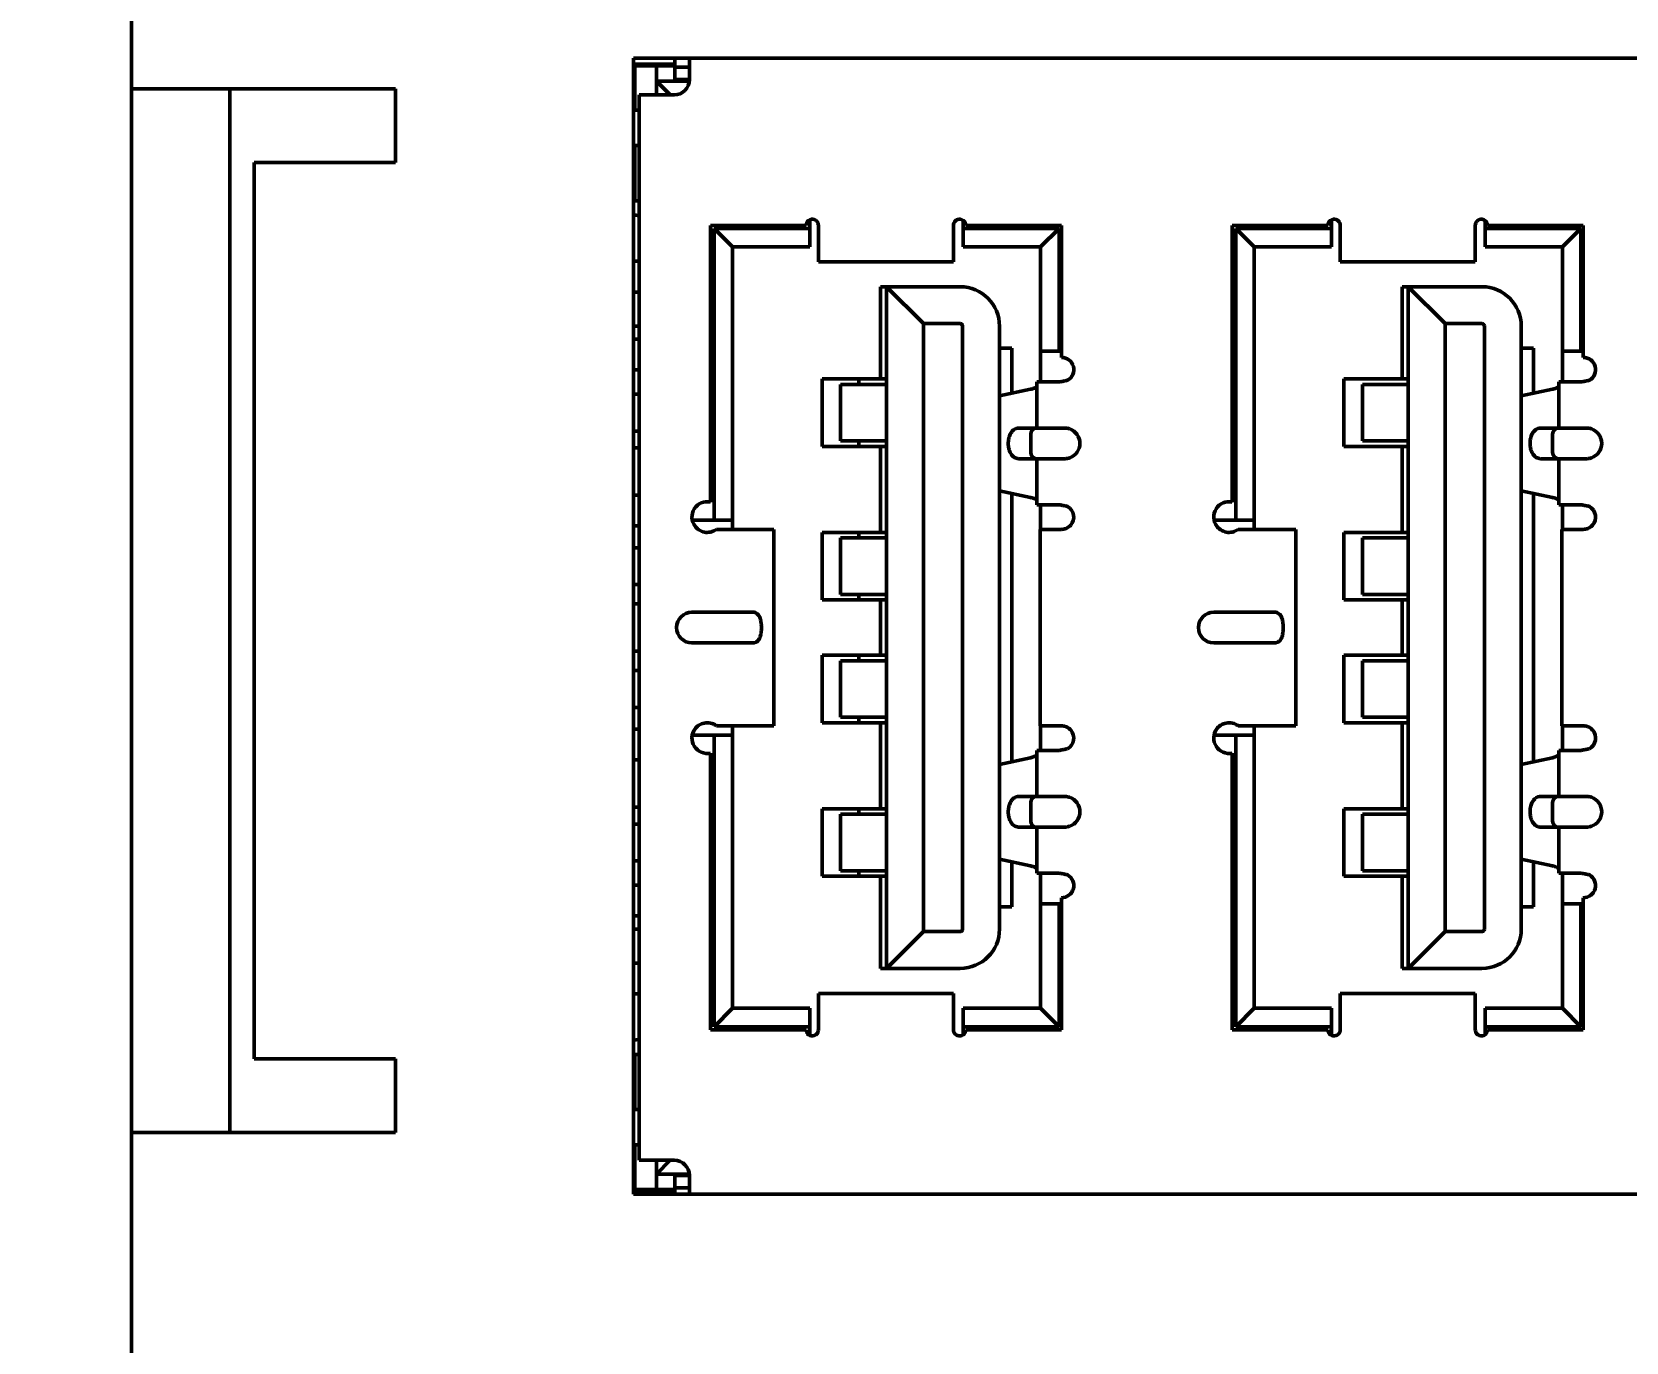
# Model space of a CAD drawing. Header units: millimetres. Extents: x 935 to 2603, y -159 to 580.
# Drawn here: x 1188.41 to 1214.38, y 195.74 to 217.08 of the extents above; entities that cross this region are included whole.
import ezdxf

# ---------------------------------------------------------------- set-up
doc = ezdxf.new("R2010")
doc.units = ezdxf.units.MM
doc.header["$LTSCALE"] = 2
doc.layers.add('외형선(ISO)', color=7, linetype='Continuous', lineweight=50)
doc.layers.add('치수(ISO)', color=7, linetype='Continuous', lineweight=25)
doc.styles.add('주 문자 (ISO)', font='')
doc.styles.get('주 문자 (ISO)').set_extended_font_data('Tahoma')
doc.dimstyles.new('기본값 (ISO)', dxfattribs={"dimscale": 2, "dimtxt": 3.5, "dimasz": 2.5, "dimexe": 3.175, "dimexo": 0, "dimgap": 0.762, "dimtad": 1, "dimrnd": 1e-08, "dimzin": 0, "dimtxsty": '주 문자 (ISO)', "dimcen": 0.09, "dimdle": 10, "dimclrd": 256, "dimclre": 256, "dimclrt": 256, "dimazin": 0, "dimtfac": 1.001486, "dimtmove": 0, "dimatfit": 3, "dimfxl": 1, "dimtolj": 1, "dimtzin": 0, "dimlwd": -1, "dimlwe": -1, "dimarcsym": 0})

# ---------------------------------------------------------------- blocks, each defined once
blk = doc.blocks.new('*D11')
at = {"layer": 'Defpoints', "color": 0}
for p in [(1213.636, 434.05), (1175.131, 149.25), (1213.636, 149.25)]:
    blk.add_point(p, dxfattribs=at)
at = {"layer": '치수(ISO)'}
for p, q in [((1213.636, 434.05), (1168.781, 434.05)), ((1175.131, 429.05), (1175.131, 154.25)), ((1213.636, 149.25), (1168.781, 149.25))]:
    blk.add_line(p, q, dxfattribs=at)
for points in [[(1175.964, 429.05), (1174.297, 429.05), (1175.131, 434.05)], [(1174.297, 154.25), (1175.964, 154.25), (1175.131, 149.25)]]:
    blk.add_solid(points, dxfattribs=at)
at = {"layer": '치수(ISO)', "insert": (1164.707, 277.504), "char_height": 7, "attachment_point": 1, "rotation": 90, "style": '주 문자 (ISO)'}
blk.add_mtext('\\A1;284,80', dxfattribs=at)
blk = doc.blocks.new('*D13')
at = {"layer": 'Defpoints', "color": 0}
for p in [(1191.036, 419.15), (1153.686, 164.15), (1191.036, 164.15)]:
    blk.add_point(p, dxfattribs=at)
at = {"layer": '치수(ISO)'}
for p, q in [((1191.036, 419.15), (1147.336, 419.15)), ((1153.686, 414.15), (1153.686, 169.15)), ((1191.036, 164.15), (1147.336, 164.15))]:
    blk.add_line(p, q, dxfattribs=at)
for points in [[(1154.519, 414.15), (1152.853, 414.15), (1153.686, 419.15)], [(1152.853, 169.15), (1154.519, 169.15), (1153.686, 164.15)]]:
    blk.add_solid(points, dxfattribs=at)
at = {"layer": '치수(ISO)', "insert": (1143.277, 277.504), "char_height": 7, "attachment_point": 1, "rotation": 90, "style": '주 문자 (ISO)'}
blk.add_mtext('\\A1;255,00', dxfattribs=at)
blk = doc.blocks.new('*D14')
at = {"layer": 'Defpoints', "color": 0}
for p in [(1195.036, 442.55), (1132.336, 140.75), (1195.036, 140.75)]:
    blk.add_point(p, dxfattribs=at)
at = {"layer": '치수(ISO)'}
for p, q in [((1195.036, 442.55), (1125.986, 442.55)), ((1132.336, 437.55), (1132.336, 145.75)), ((1195.036, 140.75), (1125.986, 140.75))]:
    blk.add_line(p, q, dxfattribs=at)
for points in [[(1133.169, 437.55), (1131.503, 437.55), (1132.336, 442.55)], [(1131.503, 145.75), (1133.169, 145.75), (1132.336, 140.75)]]:
    blk.add_solid(points, dxfattribs=at)
at = {"layer": '치수(ISO)', "insert": (1121.913, 277.476), "char_height": 7, "attachment_point": 1, "rotation": 90, "style": '주 문자 (ISO)'}
blk.add_mtext('\\A1;301,80', dxfattribs=at)

msp = doc.modelspace()

# ---------------------------------------------------------------- linework, layer by layer
at = {"layer": '외형선(ISO)'}
for p, q in [((1190.036, 216.15), (1190.036, 243.15)), ((1198.212, 198.15), (1198.212, 216.65)), ((1198.212, 216.65), (1228.212, 216.65)), ((1198.886, 216.644), (1198.886, 216.65)), ((1198.886, 216.644), (1198.886, 216.576)), ((1199.126, 216.325), (1199.126, 216.65)), ((1198.486, 216.55), (1198.212, 216.55)), ((1198.236, 216.525), (1198.236, 215.8)), ((1198.236, 216.525), (1198.586, 216.525)), ((1198.486, 216.55), (1198.886, 216.55)), ((1198.586, 216.525), (1198.586, 216.275)), ((1198.886, 216.525), (1198.586, 216.525)), ((1198.886, 216.576), (1198.886, 216.5)), ((1198.886, 216.5), (1199.126, 216.5)), ((1198.886, 216.3), (1198.886, 216.5)), ((1190.036, 216.15), (1190.036, 199.15)), ((1190.036, 216.15), (1194.336, 216.15)), ((1191.636, 199.15), (1191.636, 216.15)), ((1194.336, 216.15), (1194.336, 214.95)), ((1198.586, 216.05), (1198.586, 216.275)), ((1198.586, 216.275), (1199.125, 216.275)), ((1198.811, 216.05), (1198.586, 216.275)), ((1199.126, 216.3), (1198.886, 216.3)), ((1199.126, 216.325), (1199.126, 216.3)), ((1198.306, 216.05), (1198.806, 216.05)), ((1198.306, 216.05), (1198.306, 198.7)), ((1198.806, 216.05), (1198.876, 216.05)), ((1198.306, 215.8), (1198.236, 215.8)), ((1198.236, 215.225), (1198.306, 215.225)), ((1198.236, 215.225), (1198.236, 214.325)), ((1192.036, 200.35), (1192.036, 214.95)), ((1193.736, 214.95), (1192.036, 214.95)), ((1194.336, 214.95), (1193.736, 214.95)), ((1198.236, 214.825), (1198.212, 214.825)), ((1198.236, 214.46), (1198.212, 214.471)), ((1198.236, 214.325), (1198.306, 214.325)), ((1201.086, 213.875), (1201.086, 214.017)), ((1203.586, 214.005), (1203.586, 213.875)), ((1209.586, 213.875), (1209.586, 214.017)), ((1212.086, 214.005), (1212.086, 213.875)), ((1199.466, 209.42), (1199.466, 213.925)), ((1199.466, 213.925), (1201.026, 213.925)), ((1199.526, 209.125), (1199.526, 213.875)), ((1199.526, 213.875), (1201.086, 213.875)), ((1199.826, 213.575), (1199.526, 213.875)), ((1201.086, 213.575), (1201.086, 213.875)), ((1201.226, 213.53), (1201.226, 213.925)), ((1203.426, 213.925), (1203.426, 213.53)), ((1203.586, 213.875), (1203.586, 213.575)), ((1203.586, 213.875), (1205.146, 213.875)), ((1203.626, 213.925), (1205.186, 213.925)), ((1204.846, 213.575), (1205.146, 213.875)), ((1205.146, 213.875), (1205.146, 211.875)), ((1205.186, 213.925), (1205.186, 211.775)), ((1207.966, 209.42), (1207.966, 213.925)), ((1207.966, 213.925), (1209.526, 213.925)), ((1208.026, 209.125), (1208.026, 213.875)), ((1208.026, 213.875), (1209.586, 213.875)), ((1208.326, 213.575), (1208.026, 213.875)), ((1209.586, 213.575), (1209.586, 213.875)), ((1209.726, 213.53), (1209.726, 213.925)), ((1211.926, 213.925), (1211.926, 213.53)), ((1212.086, 213.875), (1213.646, 213.875)), ((1212.086, 213.875), (1212.086, 213.575)), ((1212.126, 213.925), (1213.686, 213.925)), ((1213.646, 213.875), (1213.346, 213.575)), ((1213.646, 213.875), (1213.646, 211.875)), ((1213.686, 213.925), (1213.686, 211.775)), ((1199.826, 209.125), (1199.826, 213.575)), ((1199.826, 213.575), (1201.086, 213.575)), ((1201.226, 213.53), (1201.226, 213.344)), ((1203.426, 213.344), (1203.426, 213.53)), ((1204.846, 213.575), (1203.586, 213.575)), ((1204.846, 213.575), (1204.846, 211.875)), ((1208.326, 213.575), (1208.326, 209.125)), ((1209.586, 213.575), (1208.326, 213.575)), ((1209.726, 213.53), (1209.726, 213.344)), ((1211.926, 213.344), (1211.926, 213.53)), ((1213.346, 213.575), (1212.086, 213.575)), ((1213.346, 211.875), (1213.346, 213.575)), ((1198.306, 213.34), (1198.212, 213.34)), ((1201.226, 213.334), (1201.226, 213.344)), ((1201.226, 213.334), (1203.426, 213.334)), ((1203.426, 213.344), (1203.426, 213.334)), ((1209.726, 213.334), (1209.726, 213.344)), ((1209.726, 213.334), (1211.926, 213.334)), ((1211.926, 213.344), (1211.926, 213.334)), ((1198.306, 212.84), (1198.212, 212.84)), ((1202.236, 211.425), (1202.236, 212.925)), ((1202.336, 212.925), (1202.236, 212.925)), ((1202.336, 201.825), (1202.336, 212.925)), ((1202.336, 212.925), (1203.536, 212.925)), ((1202.336, 212.925), (1202.936, 212.325)), ((1210.736, 211.425), (1210.736, 212.925)), ((1210.836, 212.925), (1210.736, 212.925)), ((1210.836, 201.825), (1210.836, 212.925)), ((1212.036, 212.925), (1210.836, 212.925)), ((1210.836, 212.925), (1211.436, 212.325)), ((1198.306, 212.285), (1198.212, 212.285)), ((1202.936, 212.325), (1202.936, 202.425)), ((1203.536, 212.325), (1202.936, 212.325)), ((1203.576, 212.285), (1203.576, 202.465)), ((1204.176, 212.285), (1204.176, 202.465)), ((1211.436, 212.325), (1211.436, 202.425)), ((1212.036, 212.325), (1211.436, 212.325)), ((1212.076, 212.285), (1212.076, 202.465)), ((1212.676, 202.465), (1212.676, 212.285)), ((1198.306, 212.07), (1198.212, 212.07)), ((1204.376, 211.925), (1204.176, 211.925)), ((1204.376, 211.925), (1204.376, 211.19)), ((1212.876, 211.925), (1212.676, 211.925)), ((1212.876, 211.925), (1212.876, 211.19)), ((1204.846, 211.375), (1204.846, 211.875)), ((1204.846, 211.875), (1205.146, 211.875)), ((1205.146, 211.875), (1205.186, 211.875)), ((1213.346, 211.875), (1213.646, 211.875)), ((1213.346, 211.375), (1213.346, 211.875)), ((1213.646, 211.875), (1213.686, 211.875)), ((1198.306, 211.57), (1198.212, 211.57)), ((1201.286, 211.425), (1202.236, 211.425)), ((1201.286, 210.325), (1201.286, 211.425)), ((1201.886, 211.425), (1201.886, 211.335)), ((1202.236, 211.425), (1202.336, 211.425)), ((1209.786, 210.325), (1209.786, 211.425)), ((1209.786, 211.425), (1210.736, 211.425)), ((1210.736, 211.425), (1210.836, 211.425)), ((1198.212, 211.175), (1198.306, 211.175)), ((1201.803, 211.335), (1201.587, 211.335)), ((1201.587, 211.335), (1201.587, 210.415)), ((1201.803, 211.335), (1202.336, 211.335)), ((1204.176, 211.147), (1204.682, 211.256)), ((1204.786, 211.375), (1205.154, 211.375)), ((1204.786, 211.375), (1204.786, 210.625)), ((1210.303, 211.335), (1210.087, 211.335)), ((1210.087, 211.335), (1210.087, 210.415)), ((1210.303, 211.335), (1210.836, 211.335)), ((1212.676, 211.147), (1213.182, 211.256)), ((1213.286, 211.375), (1213.654, 211.375)), ((1213.286, 211.375), (1213.286, 210.625)), ((1204.682, 210.625), (1204.495, 210.625)), ((1204.786, 210.625), (1204.682, 210.625)), ((1205.236, 210.625), (1204.786, 210.625)), ((1213.182, 210.625), (1212.995, 210.625)), ((1213.286, 210.625), (1213.182, 210.625)), ((1213.736, 210.625), (1213.286, 210.625)), ((1198.306, 210.575), (1198.212, 210.575)), ((1201.587, 210.415), (1201.803, 210.415)), ((1201.803, 210.415), (1202.336, 210.415)), ((1201.886, 210.415), (1201.886, 210.325)), ((1204.686, 210.525), (1204.686, 210.225)), ((1210.087, 210.415), (1210.303, 210.415)), ((1210.303, 210.415), (1210.836, 210.415)), ((1213.186, 210.525), (1213.186, 210.225)), ((1198.306, 210.3), (1198.212, 210.3)), ((1202.236, 210.325), (1201.286, 210.325)), ((1202.336, 210.325), (1202.236, 210.325)), ((1202.236, 208.925), (1202.236, 210.325)), ((1204.495, 210.125), (1204.682, 210.125)), ((1204.682, 210.125), (1204.786, 210.125)), ((1204.786, 210.125), (1205.236, 210.125)), ((1204.786, 210.125), (1204.786, 209.375)), ((1210.736, 210.325), (1209.786, 210.325)), ((1210.736, 208.925), (1210.736, 210.325)), ((1210.836, 210.325), (1210.736, 210.325)), ((1212.995, 210.125), (1213.182, 210.125)), ((1213.182, 210.125), (1213.286, 210.125)), ((1213.286, 209.375), (1213.286, 210.125)), ((1213.286, 210.125), (1213.736, 210.125)), ((1204.682, 209.495), (1204.176, 209.604)), ((1213.182, 209.495), (1212.676, 209.604)), ((1198.306, 209.53), (1198.212, 209.53)), ((1204.376, 209.561), (1204.376, 205.19)), ((1205.154, 209.375), (1204.786, 209.375)), ((1204.846, 208.975), (1204.846, 209.375)), ((1212.876, 209.561), (1212.876, 205.19)), ((1213.654, 209.375), (1213.286, 209.375)), ((1213.346, 208.975), (1213.346, 209.375)), ((1199.171, 209.125), (1199.526, 209.125)), ((1199.526, 209.125), (1199.826, 209.125)), ((1199.826, 208.975), (1199.826, 209.125)), ((1207.671, 209.125), (1208.026, 209.125)), ((1208.026, 209.125), (1208.326, 209.125)), ((1208.326, 209.125), (1208.326, 208.975)), ((1198.306, 209.03), (1198.212, 209.03)), ((1199.566, 208.975), (1199.699, 208.975)), ((1200.476, 208.975), (1199.699, 208.975)), ((1200.476, 208.975), (1200.502, 208.975)), ((1200.502, 208.975), (1200.502, 205.775)), ((1201.286, 207.825), (1201.286, 208.925)), ((1201.286, 208.925), (1202.236, 208.925)), ((1201.803, 208.835), (1201.587, 208.835)), ((1201.587, 208.835), (1201.587, 207.915)), ((1201.803, 208.835), (1202.336, 208.835)), ((1201.886, 208.925), (1201.886, 208.835)), ((1202.236, 208.925), (1202.336, 208.925)), ((1204.836, 208.975), (1205.186, 208.975)), ((1204.836, 208.975), (1204.836, 205.775)), ((1208.066, 208.975), (1208.199, 208.975)), ((1208.976, 208.975), (1208.199, 208.975)), ((1208.976, 208.975), (1209.002, 208.975)), ((1209.002, 208.975), (1209.002, 205.775)), ((1209.786, 207.825), (1209.786, 208.925)), ((1209.786, 208.925), (1210.736, 208.925)), ((1210.303, 208.835), (1210.087, 208.835)), ((1210.087, 208.835), (1210.087, 207.915)), ((1210.303, 208.835), (1210.836, 208.835)), ((1210.736, 208.925), (1210.836, 208.925)), ((1213.336, 208.975), (1213.686, 208.975)), ((1213.336, 208.975), (1213.336, 205.775)), ((1198.212, 208.675), (1198.306, 208.675)), ((1198.306, 208.075), (1198.212, 208.075)), ((1202.236, 207.825), (1201.286, 207.825)), ((1201.587, 207.915), (1201.803, 207.915)), ((1201.803, 207.915), (1202.336, 207.915)), ((1201.886, 207.915), (1201.886, 207.825)), ((1202.236, 206.925), (1202.236, 207.825)), ((1202.336, 207.825), (1202.236, 207.825)), ((1210.736, 207.825), (1209.786, 207.825)), ((1210.087, 207.915), (1210.303, 207.915)), ((1210.303, 207.915), (1210.836, 207.915)), ((1210.736, 206.925), (1210.736, 207.825)), ((1210.836, 207.825), (1210.736, 207.825)), ((1198.306, 207.76), (1198.212, 207.76)), ((1199.166, 207.625), (1199.216, 207.625)), ((1199.216, 207.625), (1199.699, 207.625)), ((1200.159, 207.625), (1199.699, 207.625)), ((1207.666, 207.625), (1207.716, 207.625)), ((1207.716, 207.625), (1208.199, 207.625)), ((1208.199, 207.625), (1208.659, 207.625)), ((1198.306, 206.99), (1198.212, 206.99)), ((1199.216, 207.125), (1199.166, 207.125)), ((1199.216, 207.125), (1199.699, 207.125)), ((1199.699, 207.125), (1200.159, 207.125)), ((1207.716, 207.125), (1207.666, 207.125)), ((1207.716, 207.125), (1208.199, 207.125)), ((1208.659, 207.125), (1208.199, 207.125)), ((1201.286, 205.825), (1201.286, 206.925)), ((1201.286, 206.925), (1202.236, 206.925)), ((1201.803, 206.835), (1201.587, 206.835)), ((1201.587, 206.835), (1201.587, 205.915)), ((1201.803, 206.835), (1202.336, 206.835)), ((1201.886, 206.925), (1201.886, 206.835)), ((1202.236, 206.925), (1202.336, 206.925)), ((1209.786, 205.825), (1209.786, 206.925)), ((1209.786, 206.925), (1210.736, 206.925)), ((1210.303, 206.835), (1210.087, 206.835)), ((1210.087, 206.835), (1210.087, 205.915)), ((1210.303, 206.835), (1210.836, 206.835)), ((1210.736, 206.925), (1210.836, 206.925)), ((1198.212, 206.675), (1198.306, 206.675)), ((1198.306, 206.075), (1198.212, 206.075)), ((1198.306, 205.72), (1198.212, 205.72)), ((1199.699, 205.775), (1199.566, 205.775)), ((1199.699, 205.775), (1200.476, 205.775)), ((1199.826, 205.625), (1199.826, 205.775)), ((1200.502, 205.775), (1200.476, 205.775)), ((1202.236, 205.825), (1201.286, 205.825)), ((1201.587, 205.915), (1201.803, 205.915)), ((1201.803, 205.915), (1202.336, 205.915)), ((1201.886, 205.915), (1201.886, 205.825)), ((1202.236, 204.425), (1202.236, 205.825)), ((1202.336, 205.825), (1202.236, 205.825)), ((1205.186, 205.775), (1204.836, 205.775)), ((1204.846, 205.775), (1204.846, 205.375)), ((1208.199, 205.775), (1208.066, 205.775)), ((1208.199, 205.775), (1208.976, 205.775)), ((1208.326, 205.775), (1208.326, 205.625)), ((1209.002, 205.775), (1208.976, 205.775)), ((1210.736, 205.825), (1209.786, 205.825)), ((1210.087, 205.915), (1210.303, 205.915)), ((1210.303, 205.915), (1210.836, 205.915)), ((1210.736, 205.825), (1210.736, 204.425)), ((1210.836, 205.825), (1210.736, 205.825)), ((1213.686, 205.775), (1213.336, 205.775)), ((1213.346, 205.375), (1213.346, 205.775)), ((1199.526, 205.625), (1199.171, 205.625)), ((1199.526, 200.875), (1199.526, 205.625)), ((1199.826, 205.625), (1199.526, 205.625)), ((1199.826, 201.175), (1199.826, 205.625)), ((1208.026, 205.625), (1207.671, 205.625)), ((1208.026, 200.875), (1208.026, 205.625)), ((1208.326, 205.625), (1208.026, 205.625)), ((1208.326, 205.625), (1208.326, 201.175)), ((1198.306, 205.22), (1198.212, 205.22)), ((1199.466, 200.825), (1199.466, 205.33)), ((1204.176, 205.147), (1204.682, 205.256)), ((1204.786, 205.375), (1205.154, 205.375)), ((1204.786, 205.375), (1204.786, 204.625)), ((1207.966, 200.825), (1207.966, 205.33)), ((1212.676, 205.147), (1213.182, 205.256)), ((1213.286, 205.375), (1213.654, 205.375)), ((1213.286, 205.375), (1213.286, 204.625)), ((1198.306, 204.45), (1198.212, 204.45)), ((1201.286, 203.325), (1201.286, 204.425)), ((1201.286, 204.425), (1202.236, 204.425)), ((1201.886, 204.425), (1201.886, 204.335)), ((1202.236, 204.425), (1202.336, 204.425)), ((1204.682, 204.625), (1204.495, 204.625)), ((1204.786, 204.625), (1204.682, 204.625)), ((1204.686, 204.525), (1204.686, 204.225)), ((1205.236, 204.625), (1204.786, 204.625)), ((1209.786, 204.425), (1209.786, 203.325)), ((1210.736, 204.425), (1209.786, 204.425)), ((1210.736, 204.425), (1210.836, 204.425)), ((1212.995, 204.625), (1213.182, 204.625)), ((1213.286, 204.625), (1213.182, 204.625)), ((1213.186, 204.525), (1213.186, 204.225)), ((1213.736, 204.625), (1213.286, 204.625)), ((1198.212, 204.175), (1198.306, 204.175)), ((1201.803, 204.335), (1201.587, 204.335)), ((1201.587, 204.335), (1201.587, 203.415)), ((1201.803, 204.335), (1202.336, 204.335)), ((1210.303, 204.335), (1210.087, 204.335)), ((1210.087, 204.335), (1210.087, 203.415)), ((1210.303, 204.335), (1210.836, 204.335)), ((1204.682, 204.125), (1204.495, 204.125)), ((1204.786, 204.125), (1204.682, 204.125)), ((1204.786, 204.125), (1205.236, 204.125)), ((1204.786, 203.375), (1204.786, 204.125)), ((1213.182, 204.125), (1212.995, 204.125)), ((1213.286, 204.125), (1213.182, 204.125)), ((1213.736, 204.125), (1213.286, 204.125)), ((1213.286, 204.125), (1213.286, 203.375)), ((1198.306, 203.575), (1198.212, 203.575)), ((1201.587, 203.415), (1201.803, 203.415)), ((1201.803, 203.415), (1202.336, 203.415)), ((1201.886, 203.415), (1201.886, 203.325)), ((1204.682, 203.495), (1204.176, 203.604)), ((1204.376, 203.561), (1204.376, 202.825)), ((1205.154, 203.375), (1204.786, 203.375)), ((1204.846, 203.375), (1204.846, 202.875)), ((1210.087, 203.415), (1210.303, 203.415)), ((1210.303, 203.415), (1210.836, 203.415)), ((1213.182, 203.495), (1212.676, 203.604)), ((1212.876, 203.561), (1212.876, 202.825)), ((1213.654, 203.375), (1213.286, 203.375)), ((1213.346, 202.875), (1213.346, 203.375)), ((1198.306, 203.18), (1198.212, 203.18)), ((1202.236, 203.325), (1201.286, 203.325)), ((1202.236, 201.825), (1202.236, 203.325)), ((1202.336, 203.325), (1202.236, 203.325)), ((1209.786, 203.325), (1210.736, 203.325)), ((1210.736, 201.825), (1210.736, 203.325)), ((1210.836, 203.325), (1210.736, 203.325)), ((1204.846, 201.175), (1204.846, 202.875)), ((1205.146, 202.875), (1204.846, 202.875)), ((1205.186, 202.875), (1205.146, 202.875)), ((1205.146, 202.875), (1205.146, 200.875)), ((1205.186, 202.975), (1205.186, 200.825)), ((1213.646, 202.875), (1213.346, 202.875)), ((1213.346, 201.175), (1213.346, 202.875)), ((1213.686, 202.875), (1213.646, 202.875)), ((1213.646, 202.875), (1213.646, 200.875)), ((1213.686, 202.975), (1213.686, 200.825)), ((1198.306, 202.68), (1198.212, 202.68)), ((1204.176, 202.825), (1204.376, 202.825)), ((1212.676, 202.825), (1212.876, 202.825)), ((1198.306, 202.465), (1198.212, 202.465)), ((1202.336, 201.825), (1202.936, 202.425)), ((1202.936, 202.425), (1203.536, 202.425)), ((1211.436, 202.425), (1210.836, 201.825)), ((1212.036, 202.425), (1211.436, 202.425)), ((1198.306, 201.91), (1198.212, 201.91)), ((1202.236, 201.825), (1202.336, 201.825)), ((1203.536, 201.825), (1202.336, 201.825)), ((1210.736, 201.825), (1210.836, 201.825)), ((1212.036, 201.825), (1210.836, 201.825)), ((1198.306, 201.41), (1198.212, 201.41)), ((1201.226, 201.407), (1201.226, 201.417)), ((1201.226, 201.417), (1203.426, 201.417)), ((1201.226, 201.407), (1201.226, 201.221)), ((1203.426, 201.417), (1203.426, 201.407)), ((1203.426, 201.221), (1203.426, 201.407)), ((1209.726, 201.407), (1209.726, 201.417)), ((1209.726, 201.417), (1211.926, 201.417)), ((1209.726, 201.407), (1209.726, 201.221)), ((1211.926, 201.417), (1211.926, 201.407)), ((1211.926, 201.221), (1211.926, 201.407)), ((1199.826, 201.175), (1199.526, 200.875)), ((1201.086, 201.175), (1199.826, 201.175)), ((1201.086, 200.875), (1201.086, 201.175)), ((1201.226, 200.825), (1201.226, 201.221)), ((1203.426, 201.221), (1203.426, 200.825)), ((1203.586, 201.175), (1203.586, 200.875)), ((1204.846, 201.175), (1203.586, 201.175)), ((1204.846, 201.175), (1205.146, 200.875)), ((1208.026, 200.875), (1208.326, 201.175)), ((1209.586, 201.175), (1208.326, 201.175)), ((1209.586, 200.875), (1209.586, 201.175)), ((1209.726, 200.825), (1209.726, 201.221)), ((1211.926, 201.221), (1211.926, 200.825)), ((1212.086, 201.175), (1212.086, 200.875)), ((1212.086, 201.175), (1213.346, 201.175)), ((1213.346, 201.175), (1213.646, 200.875)), ((1201.026, 200.825), (1199.466, 200.825)), ((1201.086, 200.875), (1199.526, 200.875)), ((1201.086, 200.734), (1201.086, 200.875)), ((1205.146, 200.875), (1203.586, 200.875)), ((1203.586, 200.875), (1203.586, 200.745)), ((1205.186, 200.825), (1203.626, 200.825)), ((1209.526, 200.825), (1207.966, 200.825)), ((1209.586, 200.875), (1208.026, 200.875)), ((1209.586, 200.734), (1209.586, 200.875)), ((1213.646, 200.875), (1212.086, 200.875)), ((1212.086, 200.875), (1212.086, 200.745)), ((1213.686, 200.825), (1212.126, 200.825)), ((1192.036, 200.35), (1193.736, 200.35)), ((1193.736, 200.35), (1194.336, 200.35)), ((1194.336, 200.35), (1194.336, 199.15)), ((1198.236, 200.291), (1198.212, 200.28)), ((1198.236, 200.425), (1198.306, 200.425)), ((1198.236, 200.425), (1198.236, 199.525)), ((1198.236, 199.925), (1198.212, 199.925)), ((1198.236, 199.525), (1198.306, 199.525)), ((1194.336, 199.15), (1190.036, 199.15)), ((1190.036, 165.15), (1190.036, 199.15)), ((1198.236, 198.95), (1198.306, 198.95)), ((1198.236, 198.95), (1198.236, 198.225)), ((1198.806, 198.7), (1198.306, 198.7)), ((1198.586, 198.475), (1198.586, 198.7)), ((1198.811, 198.7), (1198.586, 198.475)), ((1198.876, 198.7), (1198.806, 198.7)), ((1198.586, 198.475), (1198.586, 198.225)), ((1199.125, 198.475), (1198.586, 198.475)), ((1198.886, 198.45), (1199.126, 198.45)), ((1198.886, 198.25), (1198.886, 198.45)), ((1199.126, 198.45), (1199.126, 198.425)), ((1199.126, 198.15), (1199.126, 198.425)), ((1198.212, 198.2), (1198.486, 198.2)), ((1198.236, 198.225), (1198.586, 198.225)), ((1198.886, 198.2), (1198.486, 198.2)), ((1198.886, 198.225), (1198.586, 198.225)), ((1198.886, 198.25), (1198.886, 198.174)), ((1199.126, 198.25), (1198.886, 198.25)), ((1198.886, 198.15), (1198.886, 198.174)), ((1228.212, 198.15), (1198.212, 198.15))]:
    msp.add_line(p, q, dxfattribs=at)
for centre, radius, start, end in [((1198.876, 216.3), 0.25, 270, 0), ((1201.126, 213.925), 0.1, 71.8051, 180), ((1203.526, 213.925), 0.1, 0, 108.1949), ((1209.626, 213.925), 0.1, 71.8051, 180), ((1212.026, 213.925), 0.1, 0, 108.1949), ((1203.536, 212.285), 0.64, 0, 90), ((1212.036, 212.285), 0.64, 0, 90), ((1203.536, 212.285), 0.04, 0, 90), ((1212.036, 212.285), 0.04, 0, 90), ((1205.186, 211.575), 0.2, 299.9971, 90), ((1213.686, 211.575), 0.2, 299.997, 90), ((1204.786, 210.525), 0.1, 90, 180), ((1213.286, 210.525), 0.1, 90, 180), ((1205.236, 210.375), 0.25, 289.4712, 70.5288), ((1213.736, 210.375), 0.25, 289.4712, 70.5288), ((1204.786, 210.225), 0.1, 180, 270), ((1213.286, 210.225), 0.1, 180, 270), ((1199.416, 209.175), 0.25, 78.463, 216.8699), ((1205.186, 209.175), 0.2, 318.5904, 60.0097), ((1207.916, 209.175), 0.25, 78.463, 216.8699), ((1213.686, 209.175), 0.2, 318.5904, 60.0097), ((1199.166, 207.375), 0.25, 90, 270), ((1207.666, 207.375), 0.25, 90, 270), ((1199.416, 205.575), 0.25, 143.1301, 281.537), ((1205.186, 205.575), 0.2, 299.9903, 41.4096), ((1207.916, 205.575), 0.25, 143.1301, 281.537), ((1213.686, 205.575), 0.2, 299.9903, 41.4096), ((1204.786, 204.525), 0.1, 90, 180), ((1205.236, 204.375), 0.25, 289.4712, 70.5288), ((1213.286, 204.525), 0.1, 90, 180), ((1213.736, 204.375), 0.25, 289.4713, 70.5288), ((1204.786, 204.225), 0.1, 180, 270), ((1213.286, 204.225), 0.1, 180, 270), ((1205.186, 203.175), 0.2, 270, 60.0029), ((1213.686, 203.175), 0.2, 270, 60.0029), ((1203.536, 202.465), 0.64, 270, 0), ((1203.536, 202.465), 0.04, 270, 0), ((1212.036, 202.465), 0.64, 270, 0), ((1212.036, 202.465), 0.04, 270, 0), ((1201.126, 200.825), 0.1, 180, 288.1949), ((1203.526, 200.825), 0.1, 251.8051, 360), ((1209.626, 200.825), 0.1, 180, 288.1949), ((1212.026, 200.825), 0.1, 251.8051, 360), ((1198.876, 198.45), 0.25, 0, 90)]:
    msp.add_arc(centre, radius, start, end, dxfattribs=at)
for centre, major_axis, ratio, start_param, end_param in [((1198.399, 214.827), (-0.104, -0.49), 0.998708, 6.108996, 6.160706), ((1198.399, 214.826), (-0.156, -0.734), 0.999425, 6.240317, 6.368253), ((1202.065, 221.807), (3.238, -11.672), 0.143495, 6.273234, 6.293137), ((1210.568, 221.796), (3.235, -11.662), 0.143558, 6.27323, 6.293141), ((1202.065, 192.944), (-3.238, -11.672), 0.143495, 3.131641, 3.151544), ((1210.568, 192.955), (-3.235, -11.662), 0.143559, 3.131637, 3.151548), ((1198.399, 199.925), (-0.156, 0.734), 0.999425, 6.198114, 6.326051), ((1198.399, 199.924), (-0.104, 0.49), 0.998708, 0.122475, 0.174184)]:
    msp.add_ellipse(centre, major_axis=major_axis, ratio=ratio, start_param=start_param, end_param=end_param, dxfattribs=at)
for points, knots in [([(1201.226, 213.925), (1201.226, 213.938), (1201.223, 213.951), (1201.213, 213.976), (1201.206, 213.987), (1201.188, 214.005), (1201.176, 214.013), (1201.162, 214.019), (1201.159, 214.02), (1201.157, 214.02)], [-0.04564603, -0.04564603, -0.04564603, -0.04564603, -0.04185189, -0.04185189, -0.03805775, -0.03805775, -0.0342892, -0.0342892, -0.03357981, -0.03357981, -0.03357981, -0.03357981]), ([(1203.426, 213.925), (1203.426, 213.938), (1203.428, 213.951), (1203.438, 213.976), (1203.446, 213.987), (1203.464, 214.005), (1203.475, 214.013), (1203.49, 214.019), (1203.492, 214.02), (1203.495, 214.02)], [0.01539525, 0.01539525, 0.01539525, 0.01539525, 0.01918938, 0.01918938, 0.02298352, 0.02298352, 0.02675208, 0.02675208, 0.02746146, 0.02746146, 0.02746146, 0.02746146]), ([(1209.726, 213.925), (1209.726, 213.938), (1209.723, 213.951), (1209.713, 213.976), (1209.706, 213.987), (1209.688, 214.005), (1209.676, 214.013), (1209.662, 214.019), (1209.659, 214.02), (1209.657, 214.02)], [-0.04564603, -0.04564603, -0.04564603, -0.04564603, -0.04185189, -0.04185189, -0.03805776, -0.03805776, -0.0342892, -0.0342892, -0.03357982, -0.03357982, -0.03357982, -0.03357982]), ([(1211.995, 214.02), (1211.992, 214.02), (1211.99, 214.019), (1211.975, 214.013), (1211.964, 214.005), (1211.946, 213.987), (1211.938, 213.976), (1211.928, 213.951), (1211.926, 213.938), (1211.926, 213.925)], [-0.02746146, -0.02746146, -0.02746146, -0.02746146, -0.02675208, -0.02675208, -0.02298352, -0.02298352, -0.01918938, -0.01918938, -0.01539525, -0.01539525, -0.01539525, -0.01539525]), ([(1205.154, 211.375), (1205.176, 211.38), (1205.197, 211.384), (1205.241, 211.393), (1205.264, 211.398), (1205.286, 211.402)], [-0.0136066, -0.0136066, -0.0136066, -0.0136066, -0.00680367, -0.00680367, -0.00000243, -0.00000243, -0.00000243, -0.00000243]), ([(1213.654, 211.375), (1213.676, 211.38), (1213.697, 211.384), (1213.741, 211.393), (1213.764, 211.398), (1213.786, 211.402)], [-0.01360663, -0.01360663, -0.01360663, -0.01360663, -0.00680367, -0.00680367, -0.00000243, -0.00000243, -0.00000243, -0.00000243]), ([(1204.682, 211.256), (1204.705, 211.261), (1204.724, 211.267), (1204.739, 211.273), (1204.755, 211.278), (1204.766, 211.284), (1204.774, 211.29), (1204.782, 211.295), (1204.786, 211.301), (1204.786, 211.307)], [0, 0, 0, 0, 0.333333, 0.333333, 0.333333, 0.666667, 0.666667, 0.666667, 1, 1, 1, 1]), ([(1213.182, 211.256), (1213.205, 211.261), (1213.224, 211.267), (1213.239, 211.273), (1213.255, 211.278), (1213.266, 211.284), (1213.274, 211.29), (1213.282, 211.295), (1213.286, 211.301), (1213.286, 211.307)], [0, 0, 0, 0, 0.333333, 0.333333, 0.333333, 0.666667, 0.666667, 0.666667, 1, 1, 1, 1]), ([(1204.495, 210.625), (1204.478, 210.625), (1204.462, 210.622), (1204.431, 210.611), (1204.417, 210.603), (1204.39, 210.582), (1204.378, 210.568), (1204.354, 210.534), (1204.344, 210.512), (1204.328, 210.464), (1204.323, 210.438), (1204.318, 210.384), (1204.318, 210.358), (1204.324, 210.306), (1204.33, 210.28), (1204.347, 210.23), (1204.36, 210.206), (1204.393, 210.166), (1204.412, 210.149), (1204.453, 210.131), (1204.471, 210.126), (1204.492, 210.125), (1204.493, 210.125), (1204.495, 210.125)], [3.141593, 3.141593, 3.141593, 3.141593, 3.321267, 3.321267, 3.51811, 3.51811, 3.771874, 3.771874, 4.129209, 4.129209, 4.537555, 4.537555, 4.93017, 4.93017, 5.324013, 5.324013, 5.732668, 5.732668, 6.058774, 6.058774, 6.265188, 6.265188, 6.283185, 6.283185, 6.283185, 6.283185]), ([(1205.286, 210.62), (1205.278, 210.622), (1205.269, 210.623), (1205.253, 210.625), (1205.244, 210.625), (1205.236, 210.625)], [0.000001, 0.000001, 0.000001, 0.000001, 0.002514991, 0.002514991, 0.005045708, 0.005045708, 0.005045708, 0.005045708]), ([(1212.995, 210.625), (1212.978, 210.625), (1212.962, 210.622), (1212.931, 210.611), (1212.917, 210.603), (1212.89, 210.582), (1212.878, 210.568), (1212.854, 210.534), (1212.844, 210.512), (1212.828, 210.464), (1212.823, 210.438), (1212.818, 210.384), (1212.818, 210.358), (1212.824, 210.306), (1212.83, 210.28), (1212.847, 210.23), (1212.86, 210.206), (1212.893, 210.166), (1212.912, 210.149), (1212.953, 210.131), (1212.971, 210.126), (1212.992, 210.125), (1212.993, 210.125), (1212.995, 210.125)], [3.141593, 3.141593, 3.141593, 3.141593, 3.321267, 3.321267, 3.51811, 3.51811, 3.771874, 3.771874, 4.129209, 4.129209, 4.537555, 4.537555, 4.93017, 4.93017, 5.324013, 5.324013, 5.732668, 5.732668, 6.058774, 6.058774, 6.265188, 6.265188, 6.283185, 6.283185, 6.283185, 6.283185]), ([(1213.786, 210.62), (1213.778, 210.622), (1213.769, 210.623), (1213.753, 210.625), (1213.744, 210.625), (1213.736, 210.625)], [0.000001, 0.000001, 0.000001, 0.000001, 0.002514993, 0.002514993, 0.005045713, 0.005045713, 0.005045713, 0.005045713]), ([(1205.236, 210.125), (1205.244, 210.125), (1205.253, 210.126), (1205.269, 210.128), (1205.278, 210.129), (1205.286, 210.13)], [0.000001, 0.000001, 0.000001, 0.000001, 0.0025083, 0.0025083, 0.005045872, 0.005045872, 0.005045872, 0.005045872]), ([(1213.736, 210.125), (1213.744, 210.125), (1213.753, 210.126), (1213.769, 210.128), (1213.778, 210.129), (1213.786, 210.13)], [0.000001, 0.000001, 0.000001, 0.000001, 0.002508304, 0.002508304, 0.005045879, 0.005045879, 0.005045879, 0.005045879]), ([(1204.786, 209.444), (1204.786, 209.45), (1204.782, 209.456), (1204.774, 209.461), (1204.766, 209.467), (1204.755, 209.472), (1204.739, 209.478), (1204.724, 209.484), (1204.705, 209.489), (1204.682, 209.495)], [0, 0, 0, 0, 0.3333333, 0.3333333, 0.3333333, 0.6666667, 0.6666667, 0.6666667, 1, 1, 1, 1]), ([(1205.286, 209.349), (1205.264, 209.353), (1205.241, 209.358), (1205.197, 209.367), (1205.176, 209.371), (1205.154, 209.375)], [-0.01360277, -0.01360277, -0.01360277, -0.01360277, -0.00680359, -0.00680359, 0, 0, 0, 0]), ([(1213.286, 209.444), (1213.286, 209.45), (1213.282, 209.456), (1213.274, 209.461), (1213.266, 209.467), (1213.255, 209.472), (1213.239, 209.478), (1213.224, 209.484), (1213.205, 209.489), (1213.182, 209.495)], [0, 0, 0, 0, 0.333333, 0.333333, 0.333333, 0.666667, 0.666667, 0.666667, 1, 1, 1, 1]), ([(1213.786, 209.349), (1213.764, 209.353), (1213.741, 209.358), (1213.697, 209.367), (1213.676, 209.371), (1213.654, 209.375)], [-0.01360277, -0.01360277, -0.01360277, -0.01360277, -0.00680359, -0.00680359, 0, 0, 0, 0]), ([(1199.416, 208.925), (1199.386, 208.925), (1199.353, 208.931), (1199.292, 208.956), (1199.263, 208.975), (1199.231, 209.006), (1199.223, 209.016), (1199.216, 209.025)], [0.12891125, 0.12891125, 0.12891125, 0.12891125, 0.13858127, 0.13858127, 0.14825129, 0.14825129, 0.15182527, 0.15182527, 0.15182527, 0.15182527]), ([(1199.566, 208.975), (1199.552, 208.965), (1199.537, 208.956), (1199.489, 208.934), (1199.453, 208.925), (1199.416, 208.925)], [0.11070612, 0.11070612, 0.11070612, 0.11070612, 0.11683956, 0.11683956, 0.12891125, 0.12891125, 0.12891125, 0.12891125]), ([(1205.186, 208.975), (1205.21, 208.975), (1205.237, 208.98), (1205.286, 209), (1205.309, 209.016), (1205.33, 209.037), (1205.333, 209.04), (1205.336, 209.043)], [-0.03039723, -0.03039723, -0.03039723, -0.03039723, -0.02276641, -0.02276641, -0.01513559, -0.01513559, -0.01383612, -0.01383612, -0.01383612, -0.01383612]), ([(1207.716, 209.025), (1207.723, 209.016), (1207.731, 209.006), (1207.763, 208.975), (1207.792, 208.956), (1207.853, 208.931), (1207.886, 208.925), (1207.916, 208.925)], [-0.15182527, -0.15182527, -0.15182527, -0.15182527, -0.14825129, -0.14825129, -0.13858127, -0.13858127, -0.12891125, -0.12891125, -0.12891125, -0.12891125]), ([(1207.916, 208.925), (1207.953, 208.925), (1207.989, 208.934), (1208.037, 208.956), (1208.052, 208.965), (1208.066, 208.975)], [-0.12891125, -0.12891125, -0.12891125, -0.12891125, -0.11683956, -0.11683956, -0.11070612, -0.11070612, -0.11070612, -0.11070612]), ([(1213.686, 208.975), (1213.71, 208.975), (1213.737, 208.98), (1213.786, 209), (1213.809, 209.016), (1213.83, 209.037), (1213.833, 209.04), (1213.836, 209.043)], [-0.03039723, -0.03039723, -0.03039723, -0.03039723, -0.02276641, -0.02276641, -0.01513559, -0.01513559, -0.01383612, -0.01383612, -0.01383612, -0.01383612]), ([(1200.159, 207.625), (1200.172, 207.625), (1200.184, 207.623), (1200.207, 207.615), (1200.218, 207.609), (1200.237, 207.594), (1200.245, 207.586), (1200.26, 207.566), (1200.266, 207.555), (1200.278, 207.526), (1200.283, 207.507), (1200.29, 207.474), (1200.292, 207.46), (1200.296, 207.422), (1200.298, 207.396), (1200.297, 207.349), (1200.296, 207.327), (1200.292, 207.286), (1200.288, 207.266), (1200.279, 207.227), (1200.272, 207.207), (1200.256, 207.179), (1200.249, 207.17), (1200.235, 207.155), (1200.229, 207.15), (1200.211, 207.137), (1200.198, 207.132), (1200.176, 207.126), (1200.168, 207.125), (1200.159, 207.125)], [0, 0, 0, 0, 0.00397117, 0.00397117, 0.0078608, 0.0078608, 0.01190795, 0.01190795, 0.01654228, 0.01654228, 0.02369452, 0.02369452, 0.0282686, 0.0282686, 0.03581777, 0.03581777, 0.04239235, 0.04239235, 0.04899554, 0.04899554, 0.05670604, 0.05670604, 0.06091193, 0.06091193, 0.06365179, 0.06365179, 0.06804233, 0.06804233, 0.07074486, 0.07074486, 0.07074486, 0.07074486]), ([(1208.659, 207.625), (1208.672, 207.625), (1208.684, 207.623), (1208.707, 207.615), (1208.718, 207.609), (1208.737, 207.594), (1208.745, 207.586), (1208.76, 207.566), (1208.766, 207.555), (1208.778, 207.526), (1208.783, 207.507), (1208.79, 207.474), (1208.792, 207.46), (1208.796, 207.422), (1208.798, 207.396), (1208.797, 207.349), (1208.796, 207.327), (1208.792, 207.286), (1208.788, 207.266), (1208.779, 207.227), (1208.772, 207.207), (1208.756, 207.179), (1208.749, 207.17), (1208.735, 207.155), (1208.729, 207.15), (1208.711, 207.137), (1208.698, 207.132), (1208.676, 207.126), (1208.668, 207.125), (1208.659, 207.125)], [0, 0, 0, 0, 0.00397117, 0.00397117, 0.0078608, 0.0078608, 0.01190795, 0.01190795, 0.01654228, 0.01654228, 0.02369452, 0.02369452, 0.0282686, 0.0282686, 0.03581777, 0.03581777, 0.04239235, 0.04239235, 0.04899554, 0.04899554, 0.05670604, 0.05670604, 0.06091193, 0.06091193, 0.06365179, 0.06365179, 0.06804233, 0.06804233, 0.07074486, 0.07074486, 0.07074486, 0.07074486]), ([(1199.416, 205.825), (1199.386, 205.825), (1199.353, 205.82), (1199.292, 205.795), (1199.263, 205.776), (1199.231, 205.745), (1199.223, 205.735), (1199.216, 205.725)], [-0.03828998, -0.03828998, -0.03828998, -0.03828998, -0.02861996, -0.02861996, -0.01894994, -0.01894994, -0.01537596, -0.01537596, -0.01537596, -0.01537596]), ([(1199.566, 205.775), (1199.551, 205.787), (1199.534, 205.797), (1199.485, 205.818), (1199.45, 205.825), (1199.416, 205.825)], [-0.05644001, -0.05644001, -0.05644001, -0.05644001, -0.04957579, -0.04957579, -0.03828998, -0.03828998, -0.03828998, -0.03828998]), ([(1205.186, 205.775), (1205.21, 205.775), (1205.237, 205.771), (1205.286, 205.751), (1205.309, 205.735), (1205.33, 205.714), (1205.333, 205.711), (1205.336, 205.708)], [0.09559262, 0.09559262, 0.09559262, 0.09559262, 0.10322344, 0.10322344, 0.11085426, 0.11085426, 0.11215373, 0.11215373, 0.11215373, 0.11215373]), ([(1207.916, 205.825), (1207.886, 205.825), (1207.853, 205.82), (1207.792, 205.795), (1207.763, 205.776), (1207.731, 205.745), (1207.723, 205.735), (1207.716, 205.725)], [-0.03828998, -0.03828998, -0.03828998, -0.03828998, -0.02861996, -0.02861996, -0.01894994, -0.01894994, -0.01537596, -0.01537596, -0.01537596, -0.01537596]), ([(1208.066, 205.775), (1208.052, 205.786), (1208.037, 205.795), (1207.989, 205.817), (1207.953, 205.825), (1207.916, 205.825)], [-0.05649511, -0.05649511, -0.05649511, -0.05649511, -0.05036166, -0.05036166, -0.03828998, -0.03828998, -0.03828998, -0.03828998]), ([(1213.836, 205.708), (1213.833, 205.711), (1213.83, 205.714), (1213.809, 205.735), (1213.786, 205.751), (1213.737, 205.771), (1213.71, 205.775), (1213.686, 205.775)], [-0.11215373, -0.11215373, -0.11215373, -0.11215373, -0.11085426, -0.11085426, -0.10322344, -0.10322344, -0.09559262, -0.09559262, -0.09559262, -0.09559262]), ([(1204.682, 205.256), (1204.705, 205.261), (1204.724, 205.267), (1204.739, 205.273), (1204.755, 205.278), (1204.766, 205.284), (1204.774, 205.29), (1204.782, 205.295), (1204.786, 205.301), (1204.786, 205.307)], [0, 0, 0, 0, 0.333333, 0.333333, 0.333333, 0.666667, 0.666667, 0.666667, 1, 1, 1, 1]), ([(1205.154, 205.375), (1205.176, 205.38), (1205.197, 205.384), (1205.241, 205.393), (1205.264, 205.398), (1205.286, 205.402)], [0.00000067, 0.00000067, 0.00000067, 0.00000067, 0.00680572, 0.00680572, 0.0136049, 0.0136049, 0.0136049, 0.0136049]), ([(1213.182, 205.256), (1213.205, 205.261), (1213.224, 205.267), (1213.239, 205.273), (1213.255, 205.278), (1213.266, 205.284), (1213.274, 205.29), (1213.282, 205.295), (1213.286, 205.301), (1213.286, 205.307)], [0, 0, 0, 0, 0.333333, 0.333333, 0.333333, 0.666667, 0.666667, 0.666667, 1, 1, 1, 1]), ([(1213.654, 205.375), (1213.676, 205.38), (1213.697, 205.384), (1213.741, 205.393), (1213.764, 205.398), (1213.786, 205.402)], [0.00000067, 0.00000067, 0.00000067, 0.00000067, 0.00680572, 0.00680572, 0.0136049, 0.0136049, 0.0136049, 0.0136049]), ([(1204.495, 204.625), (1204.478, 204.625), (1204.462, 204.622), (1204.431, 204.611), (1204.417, 204.603), (1204.39, 204.582), (1204.378, 204.568), (1204.354, 204.534), (1204.344, 204.512), (1204.328, 204.464), (1204.323, 204.438), (1204.318, 204.384), (1204.318, 204.358), (1204.324, 204.306), (1204.33, 204.28), (1204.347, 204.23), (1204.36, 204.206), (1204.393, 204.166), (1204.412, 204.149), (1204.453, 204.131), (1204.471, 204.126), (1204.492, 204.125), (1204.493, 204.125), (1204.495, 204.125)], [3.141593, 3.141593, 3.141593, 3.141593, 3.321267, 3.321267, 3.51811, 3.51811, 3.771874, 3.771874, 4.129209, 4.129209, 4.537555, 4.537555, 4.93017, 4.93017, 5.324013, 5.324013, 5.732668, 5.732668, 6.058774, 6.058774, 6.265188, 6.265188, 6.283185, 6.283185, 6.283185, 6.283185]), ([(1205.286, 204.62), (1205.278, 204.622), (1205.269, 204.623), (1205.253, 204.625), (1205.244, 204.625), (1205.236, 204.625)], [0.000001, 0.000001, 0.000001, 0.000001, 0.002538664, 0.002538664, 0.005046055, 0.005046055, 0.005046055, 0.005046055]), ([(1212.995, 204.625), (1212.978, 204.625), (1212.962, 204.622), (1212.931, 204.611), (1212.917, 204.603), (1212.89, 204.582), (1212.878, 204.568), (1212.854, 204.534), (1212.844, 204.512), (1212.828, 204.464), (1212.823, 204.438), (1212.818, 204.384), (1212.818, 204.358), (1212.824, 204.306), (1212.83, 204.28), (1212.847, 204.23), (1212.86, 204.206), (1212.893, 204.166), (1212.912, 204.149), (1212.953, 204.131), (1212.971, 204.126), (1212.992, 204.125), (1212.993, 204.125), (1212.995, 204.125)], [3.141593, 3.141593, 3.141593, 3.141593, 3.321267, 3.321267, 3.51811, 3.51811, 3.771874, 3.771874, 4.129209, 4.129209, 4.537555, 4.537555, 4.93017, 4.93017, 5.324013, 5.324013, 5.732668, 5.732668, 6.058774, 6.058774, 6.265188, 6.265188, 6.283185, 6.283185, 6.283185, 6.283185]), ([(1213.786, 204.62), (1213.778, 204.622), (1213.769, 204.623), (1213.753, 204.625), (1213.744, 204.625), (1213.736, 204.625)], [0.000001, 0.000001, 0.000001, 0.000001, 0.002538667, 0.002538667, 0.005046062, 0.005046062, 0.005046062, 0.005046062]), ([(1205.236, 204.125), (1205.244, 204.125), (1205.253, 204.126), (1205.269, 204.128), (1205.278, 204.129), (1205.286, 204.13)], [0.000001004, 0.000001004, 0.000001004, 0.000001004, 0.002531814, 0.002531814, 0.005045914, 0.005045914, 0.005045914, 0.005045914]), ([(1213.736, 204.125), (1213.744, 204.125), (1213.753, 204.126), (1213.769, 204.128), (1213.778, 204.129), (1213.786, 204.13)], [0.000001005, 0.000001005, 0.000001005, 0.000001005, 0.002531816, 0.002531816, 0.005045919, 0.005045919, 0.005045919, 0.005045919]), ([(1204.786, 203.444), (1204.786, 203.45), (1204.782, 203.456), (1204.774, 203.461), (1204.766, 203.467), (1204.755, 203.472), (1204.739, 203.478), (1204.724, 203.484), (1204.705, 203.489), (1204.682, 203.495)], [0, 0, 0, 0, 0.3333333, 0.3333333, 0.3333333, 0.6666667, 0.6666667, 0.6666667, 1, 1, 1, 1]), ([(1205.286, 203.349), (1205.264, 203.353), (1205.241, 203.358), (1205.197, 203.367), (1205.176, 203.371), (1205.154, 203.375)], [0.00000327, 0.00000327, 0.00000327, 0.00000327, 0.00680452, 0.00680452, 0.01360748, 0.01360748, 0.01360748, 0.01360748]), ([(1213.286, 203.444), (1213.286, 203.45), (1213.282, 203.456), (1213.274, 203.461), (1213.266, 203.467), (1213.255, 203.472), (1213.239, 203.478), (1213.224, 203.484), (1213.205, 203.489), (1213.182, 203.495)], [0, 0, 0, 0, 0.333333, 0.333333, 0.333333, 0.666667, 0.666667, 0.666667, 1, 1, 1, 1]), ([(1213.786, 203.349), (1213.764, 203.353), (1213.741, 203.358), (1213.697, 203.367), (1213.676, 203.371), (1213.654, 203.375)], [0.00000327, 0.00000327, 0.00000327, 0.00000327, 0.00680452, 0.00680452, 0.01360745, 0.01360745, 0.01360745, 0.01360745]), ([(1201.226, 200.825), (1201.226, 200.813), (1201.223, 200.8), (1201.213, 200.775), (1201.206, 200.764), (1201.188, 200.746), (1201.176, 200.738), (1201.162, 200.732), (1201.159, 200.731), (1201.157, 200.73)], [0.04591588, 0.04591588, 0.04591588, 0.04591588, 0.04971002, 0.04971002, 0.05350416, 0.05350416, 0.05727272, 0.05727272, 0.0579821, 0.0579821, 0.0579821, 0.0579821]), ([(1203.426, 200.825), (1203.426, 200.813), (1203.428, 200.8), (1203.438, 200.775), (1203.446, 200.764), (1203.464, 200.746), (1203.475, 200.738), (1203.49, 200.732), (1203.492, 200.731), (1203.495, 200.73)], [-0.01512539, -0.01512539, -0.01512539, -0.01512539, -0.01133125, -0.01133125, -0.00753712, -0.00753712, -0.00376856, -0.00376856, -0.00305918, -0.00305918, -0.00305918, -0.00305918]), ([(1209.657, 200.73), (1209.659, 200.731), (1209.662, 200.732), (1209.676, 200.738), (1209.688, 200.746), (1209.706, 200.764), (1209.713, 200.775), (1209.723, 200.8), (1209.726, 200.813), (1209.726, 200.825)], [-0.0579821, -0.0579821, -0.0579821, -0.0579821, -0.05727272, -0.05727272, -0.05350416, -0.05350416, -0.04971002, -0.04971002, -0.04591588, -0.04591588, -0.04591588, -0.04591588]), ([(1211.926, 200.825), (1211.926, 200.813), (1211.928, 200.8), (1211.938, 200.775), (1211.946, 200.764), (1211.964, 200.746), (1211.975, 200.738), (1211.99, 200.732), (1211.992, 200.731), (1211.995, 200.73)], [-0.01512539, -0.01512539, -0.01512539, -0.01512539, -0.01133125, -0.01133125, -0.00753712, -0.00753712, -0.00376856, -0.00376856, -0.00305917, -0.00305917, -0.00305917, -0.00305917])]:
    msp.add_open_spline(points, degree=3, knots=knots, dxfattribs=at)
for points in [[(1205.319, 210.611), (1205.308, 210.615), (1205.297, 210.618), (1205.286, 210.62)], [(1213.819, 210.611), (1213.808, 210.615), (1213.797, 210.618), (1213.786, 210.62)], [(1205.286, 204.13), (1205.297, 204.133), (1205.308, 204.136), (1205.319, 204.14)], [(1213.786, 204.13), (1213.797, 204.133), (1213.808, 204.136), (1213.819, 204.14)]]:
    msp.add_open_spline(points, degree=3, dxfattribs=at)

# ---------------------------------------------------------------- dimensions: what is measured, and where the dimension line sits
at = {"layer": '치수(ISO)'}
for base, p1, p2, angle, picture, middle in [((1132.336, 140.75), (1195.036, 442.55), (1195.036, 140.75), 90, '*D14', (1132.336, 291.65)), ((1175.131, 149.25), (1213.636, 434.05), (1213.636, 149.25), 90, '*D11', (1175.131, 291.65)), ((1153.686, 164.15), (1191.036, 419.15), (1191.036, 164.15), 270, '*D13', (1153.686, 291.65))]:
    dim = msp.add_linear_dim(base=base, p1=p1, p2=p2, angle=angle, dimstyle='기본값 (ISO)', override={"dimdec": 2, "dimtp": 0, "dimtm": 0, "dimtdec": 2, "dimtofl": 0, "dimatfit": 1}, dxfattribs=at)
    dim.commit()
    dim.dimension.update_dxf_attribs({"geometry": picture, "text_midpoint": middle, "dimtype": 160})

doc.saveas('drawing.dxf')
